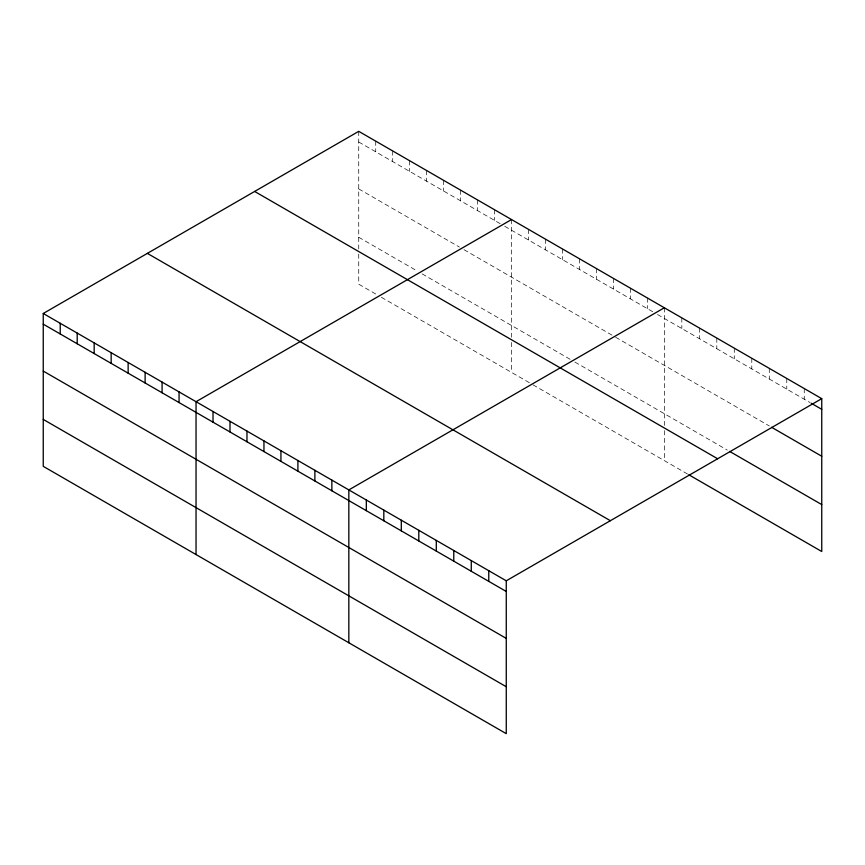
<?xml version="1.0" encoding="UTF-8"?>
<svg xmlns="http://www.w3.org/2000/svg" width="865" height="865" viewBox="0 0 865 865"><rect width="100%" height="100%" fill="white"/><g stroke="black" fill="none" stroke-linecap="round" stroke-linejoin="round"><path stroke-width="0.65" stroke-dasharray="4.33 3.24" d="M358.737 131.339L358.737 249.001M358.737 142.011L500.219 223.689M504.738 226.306L653.01 311.897M657.541 314.514L810.094 402.593M358.737 188.927L459.466 247.087M463.997 249.704L613.393 335.955M615.664 337.264L769.277 425.948M358.737 237.269L417.6 271.253M422.12 273.87L570.392 359.462M574.911 362.078L727.292 450.06M375.724 294.003L358.737 284.196L358.737 252.915M381.379 297.268L531.91 384.168M533.035 384.828L687.653 474.085M804.255 388.558L804.255 399.219M786.772 378.459L786.772 389.12M769.277 368.36L769.277 379.021M751.782 358.261L751.782 368.933M734.288 348.163L734.288 358.834M716.804 338.064L716.804 348.736M699.309 327.965L699.309 338.637M681.815 317.866L681.815 328.538M664.331 307.767L664.331 425.429M664.331 430.651L664.331 460.623M647.355 297.971L647.355 308.632M630.369 288.164L630.369 298.836M613.393 278.368L613.393 289.029M596.418 268.561L596.418 279.233M579.442 258.765L579.442 269.426M562.466 248.958L562.466 259.63M545.491 239.162L545.491 249.823M528.515 229.355L528.515 240.027M511.539 219.559L511.539 337.22M511.539 342.432L511.539 372.415M494.553 209.752L494.553 220.424M477.577 199.956L477.577 210.617M460.602 190.149L460.602 200.821M443.626 180.353L443.626 191.014M426.65 170.546L426.65 181.218M409.675 160.749L409.675 171.411M392.699 150.942L392.699 161.614M375.724 141.146L375.724 151.808"/><path stroke-width="1.3" d="M43.25 313.487L506.263 580.804L506.263 733.661L43.25 466.343L43.25 313.487L358.737 131.339L821.75 398.657L821.75 551.513L688.81 474.766M511.539 219.559L196.041 401.706L196.041 554.562M664.331 307.767L348.833 489.914L348.833 642.771M506.263 580.804L821.75 398.657M811.251 403.263L821.75 409.318M771.612 427.299L821.75 456.244M729.627 451.4L821.75 504.587M254.634 191.446L717.636 458.764M147.364 253.38L610.366 520.698M43.25 324.159L506.263 591.465M43.25 371.074L506.263 638.392M43.25 419.417L506.263 686.734M488.768 570.705L488.768 581.366M471.274 560.607L471.274 571.268M453.779 550.508L453.779 561.169M436.295 540.409L436.295 551.081M418.801 530.31L418.801 540.982M401.306 520.211L401.306 530.883M383.822 510.112L383.822 520.784M366.328 500.013L366.328 510.685M331.857 480.118L331.857 490.779M314.882 470.311L314.882 480.983M297.906 460.515L297.906 471.176M280.93 450.708L280.93 461.38M263.955 440.912L263.955 451.573M246.968 431.105L246.968 441.777M229.993 421.309L229.993 431.97M213.017 411.502L213.017 422.174M179.066 391.899L179.066 402.571M162.09 382.103L162.09 392.764M145.115 372.296L145.115 382.968M128.139 362.5L128.139 373.161M111.153 352.693L111.153 363.365M94.177 342.897L94.177 353.558M77.201 333.09L77.201 343.762M60.226 323.294L60.226 333.955"/></g></svg>
